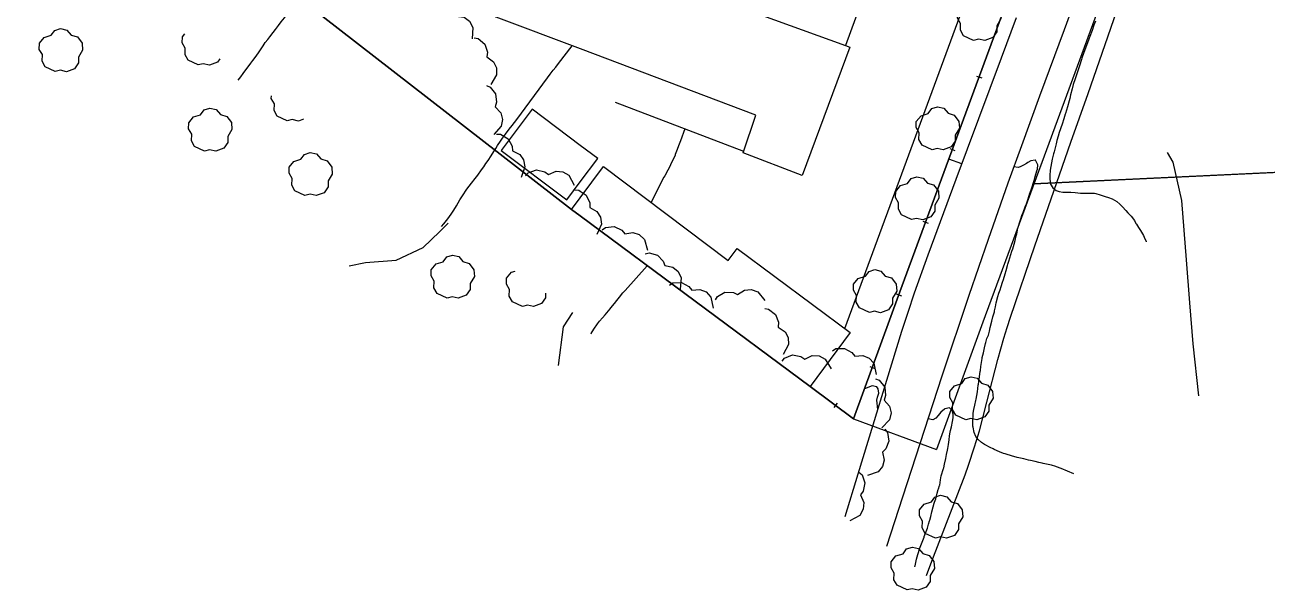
# Model space of a CAD drawing. Extents: x 483350 to 484165, y 4631134 to 4631561.
# Drawn here: x 483792.3 to 483904.7, y 4631233.7 to 4631284.9 of the extents above; entities that cross this region are included whole.
import ezdxf

# ---------------------------------------------------------------- set-up
doc = ezdxf.new("R2010")
doc.units = 0
doc.header["$MEASUREMENT"] = 0
for name, color, linetype, plot in [('1000_corbes', 35, 'Continuous', False), ('1000_corbes mestres', 37, 'Continuous', False), ('_arees', 31, 'Continuous', False)]:
    doc.layers.add(name, color=color, linetype=linetype, plot=plot)
doc.layers.add('_POUM POLIGON', color=5, linetype='Continuous', lineweight=30)
for name, color, linetype in [('camins', 252, 'Continuous'), ('edificació', 252, 'Continuous'), ('illes', 252, 'Continuous'), ('parcel.les', 252, 'Continuous'), ('voreres', 252, 'Continuous')]:
    doc.layers.add(name, color=color, linetype=linetype)
doc.layers.add('vegetació_ boscos', color=7, linetype='Continuous', true_color=0x8bb078)
doc.layers.add('vegetació_arbres', color=7, linetype='Continuous', true_color=0x8bb078)

msp = doc.modelspace()

# ---------------------------------------------------------------- linework, layer by layer
at = {"layer": '1000_corbes', "flags": 128}
for points in [[(483811.618, 4631279.857), (483811.86, 4631280.162), (483812.071, 4631280.456), (483812.306, 4631280.785), (483812.513, 4631281.067), (483812.756, 4631281.387), (483812.945, 4631281.636), (483813.253, 4631282.047), (483813.523, 4631282.424), (483813.707, 4631282.691), (483813.879, 4631282.969), (483814.052, 4631283.26), (483814.287, 4631283.539), (483814.475, 4631283.778), (483814.773, 4631284.175), (483814.987, 4631284.454), (483815.261, 4631284.815), (483815.496, 4631285.13), (483815.797, 4631285.5), (483815.99, 4631285.735), (483816.202, 4631285.986), (483816.439, 4631286.249), (483816.636, 4631286.489), (483819.235, 4631289.906)], [(483811.618, 4631279.857), (483811.86, 4631280.162), (483812.071, 4631280.456), (483812.306, 4631280.785), (483812.513, 4631281.067), (483812.756, 4631281.387), (483812.945, 4631281.636), (483813.253, 4631282.047), (483813.523, 4631282.424), (483813.707, 4631282.691), (483813.879, 4631282.969), (483814.052, 4631283.26), (483814.287, 4631283.539), (483814.475, 4631283.778), (483814.773, 4631284.175), (483814.987, 4631284.454), (483815.261, 4631284.815), (483815.496, 4631285.13), (483815.797, 4631285.5), (483815.99, 4631285.735), (483816.202, 4631285.986), (483816.439, 4631286.249), (483816.636, 4631286.489), (483819.235, 4631289.906)], [(483830.9, 4631267.742), (483831.127, 4631268.111), (483831.374, 4631268.502), (483831.533, 4631268.763), (483831.691, 4631269.024), (483831.92, 4631269.413), (483832.314, 4631270.013), (483832.741, 4631270.549), (483833.076, 4631270.961), (483833.309, 4631271.267), (483833.652, 4631271.758), (483833.841, 4631272.019), (483834.046, 4631272.31), (483834.234, 4631272.588), (483834.504, 4631273.007), (483834.761, 4631273.424), (483834.928, 4631273.696), (483835.101, 4631273.963), (483835.36, 4631274.354), (483835.533, 4631274.604), (483835.797, 4631274.972), (483836.148, 4631275.434), (483836.412, 4631275.765), (483836.845, 4631276.297), (483839.617, 4631280.084), (483839.852, 4631280.393), (483840.139, 4631280.757), (483840.357, 4631281.037), (483840.617, 4631281.377), (483841.851, 4631282.967)], [(483830.9, 4631267.742), (483831.127, 4631268.111), (483831.374, 4631268.502), (483831.533, 4631268.763), (483831.691, 4631269.024), (483831.92, 4631269.413), (483832.314, 4631270.013), (483832.741, 4631270.549), (483833.076, 4631270.961), (483833.309, 4631271.267), (483833.652, 4631271.758), (483833.841, 4631272.019), (483834.046, 4631272.31), (483834.234, 4631272.588), (483834.504, 4631273.007), (483834.761, 4631273.424), (483834.928, 4631273.696), (483835.101, 4631273.963), (483835.36, 4631274.354), (483835.533, 4631274.604), (483835.797, 4631274.972), (483836.148, 4631275.434), (483836.412, 4631275.765), (483836.845, 4631276.297), (483839.617, 4631280.084), (483839.852, 4631280.393), (483840.139, 4631280.757), (483840.357, 4631281.037), (483840.617, 4631281.377), (483841.851, 4631282.967)], [(483852.052, 4631275.456), (483851.645, 4631274.362), (483851.54, 4631274.077), (483851.483, 4631273.918), (483851.359, 4631273.592), (483851.179, 4631273.145), (483851.158, 4631273.089), (483850.992, 4631272.7), (483850.818, 4631272.343), (483850.68, 4631272.064), (483850.494, 4631271.706), (483850.224, 4631271.214), (483850.152, 4631271.077), (483848.983, 4631268.814)], [(483852.052, 4631275.456), (483851.645, 4631274.362), (483851.54, 4631274.077), (483851.483, 4631273.918), (483851.359, 4631273.592), (483851.179, 4631273.145), (483851.158, 4631273.089), (483850.992, 4631272.7), (483850.818, 4631272.343), (483850.68, 4631272.064), (483850.494, 4631271.706), (483850.224, 4631271.214), (483850.152, 4631271.077), (483848.983, 4631268.814)], [(483877.104, 4631272.286), (483875.938, 4631272.723)], [(483877.104, 4631272.286), (483875.938, 4631272.723)], [(483887.261, 4631244.251), (483886.112, 4631244.714), (483885.686, 4631244.875), (483885.625, 4631244.897), (483885.234, 4631245.018), (483884.926, 4631245.088), (483884.46, 4631245.193), (483884.381, 4631245.21), (483884.069, 4631245.284), (483883.744, 4631245.353), (483883.312, 4631245.457), (483883.141, 4631245.497), (483882.725, 4631245.597), (483882.124, 4631245.727), (483882.038, 4631245.748), (483881.689, 4631245.833), (483881.038, 4631246.046), (483880.891, 4631246.095), (483880.524, 4631246.231), (483880.033, 4631246.463), (483879.961, 4631246.496), (483879.677, 4631246.636), (483879.215, 4631246.869), (483879.152, 4631246.907), (483878.896, 4631247.081), (483878.593, 4631247.348), (483878.367, 4631247.614), (483878.219, 4631247.976), (483878.126, 4631248.461), (483878.116, 4631248.545), (483878.094, 4631248.993), (483878.136, 4631249.635), (483878.145, 4631249.722), (483878.195, 4631250.077), (483878.281, 4631250.46), (483878.388, 4631250.88), (483878.414, 4631250.992), (483878.479, 4631251.337), (483878.519, 4631251.665), (483878.596, 4631252.259), (483878.609, 4631252.353), (483878.666, 4631252.821), (483878.779, 4631253.502), (483878.791, 4631253.596), (483878.83, 4631253.971), (483878.943, 4631254.679), (483878.966, 4631254.782), (483879.06, 4631255.19), (483879.169, 4631255.657), (483879.267, 4631256.053), (483879.288, 4631256.136), (483879.386, 4631256.487), (483879.517, 4631256.778), (483879.616, 4631257.143), (483879.688, 4631257.485), (483879.818, 4631258.055), (483879.927, 4631258.438), (483880.059, 4631258.908), (483880.079, 4631258.999), (483880.154, 4631259.364), (483880.234, 4631259.73), (483880.381, 4631260.288), (483880.471, 4631260.591), (483880.567, 4631260.895), (483880.667, 4631261.198), (483880.802, 4631261.601), (483880.87, 4631261.82), (483881.04, 4631262.356), (483881.127, 4631262.646), (483881.255, 4631263.109), (483881.284, 4631263.204), (483881.371, 4631263.495), (483881.46, 4631263.791), (483881.647, 4631264.384), (483881.714, 4631264.593), (483881.843, 4631265.023), (483881.935, 4631265.344), (483882.036, 4631265.767), (483882.076, 4631265.966), (483882.186, 4631266.462), (483882.379, 4631267.125), (483882.448, 4631267.321), (483882.556, 4631267.611), (483882.667, 4631267.899), (483882.878, 4631268.483), (483882.95, 4631268.68), (483883.085, 4631269.048), (483883.271, 4631269.631), (483883.297, 4631269.713), (483883.402, 4631270.028), (483883.622, 4631270.691), (483883.646, 4631270.771), (483883.758, 4631271.158), (483883.909, 4631271.66), (483883.945, 4631271.799), (483884.001, 4631272.217), (483883.789, 4631272.621), (483883.74, 4631272.638), (483883.364, 4631272.573), (483883.083, 4631272.408)], [(483887.261, 4631244.251), (483886.112, 4631244.714), (483885.686, 4631244.875), (483885.625, 4631244.897), (483885.234, 4631245.018), (483884.926, 4631245.088), (483884.46, 4631245.193), (483884.381, 4631245.21), (483884.069, 4631245.284), (483883.744, 4631245.353), (483883.312, 4631245.457), (483883.141, 4631245.497), (483882.725, 4631245.597), (483882.124, 4631245.727), (483882.038, 4631245.748), (483881.689, 4631245.833), (483881.038, 4631246.046), (483880.891, 4631246.095), (483880.524, 4631246.231), (483880.033, 4631246.463), (483879.961, 4631246.496), (483879.677, 4631246.636), (483879.215, 4631246.869), (483879.152, 4631246.907), (483878.896, 4631247.081), (483878.593, 4631247.348), (483878.367, 4631247.614), (483878.219, 4631247.976), (483878.126, 4631248.461), (483878.116, 4631248.545), (483878.094, 4631248.993), (483878.136, 4631249.635), (483878.145, 4631249.722), (483878.195, 4631250.077), (483878.281, 4631250.46), (483878.388, 4631250.88), (483878.414, 4631250.992), (483878.479, 4631251.337), (483878.519, 4631251.665), (483878.596, 4631252.259), (483878.609, 4631252.353), (483878.666, 4631252.821), (483878.779, 4631253.502), (483878.791, 4631253.596), (483878.83, 4631253.971), (483878.943, 4631254.679), (483878.966, 4631254.782), (483879.06, 4631255.19), (483879.169, 4631255.657), (483879.267, 4631256.053), (483879.288, 4631256.136), (483879.386, 4631256.487), (483879.517, 4631256.778), (483879.616, 4631257.143), (483879.688, 4631257.485), (483879.818, 4631258.055), (483879.927, 4631258.438), (483880.059, 4631258.908), (483880.079, 4631258.999), (483880.154, 4631259.364), (483880.234, 4631259.73), (483880.381, 4631260.288), (483880.471, 4631260.591), (483880.567, 4631260.895), (483880.667, 4631261.198), (483880.802, 4631261.601), (483880.87, 4631261.82), (483881.04, 4631262.356), (483881.127, 4631262.646), (483881.255, 4631263.109), (483881.284, 4631263.204), (483881.371, 4631263.495), (483881.46, 4631263.791), (483881.647, 4631264.384), (483881.714, 4631264.593), (483881.843, 4631265.023), (483881.935, 4631265.344), (483882.036, 4631265.767), (483882.076, 4631265.966), (483882.186, 4631266.462), (483882.379, 4631267.125), (483882.448, 4631267.321), (483882.556, 4631267.611), (483882.667, 4631267.899), (483882.878, 4631268.483), (483882.95, 4631268.68), (483883.085, 4631269.048), (483883.271, 4631269.631), (483883.297, 4631269.713), (483883.402, 4631270.028), (483883.622, 4631270.691), (483883.646, 4631270.771), (483883.758, 4631271.158), (483883.909, 4631271.66), (483883.945, 4631271.799), (483884.001, 4631272.217), (483883.789, 4631272.621), (483883.74, 4631272.638), (483883.364, 4631272.573), (483883.083, 4631272.408)], [(483883.083, 4631272.408), (483882.974, 4631272.332), (483882.704, 4631272.169), (483882.384, 4631272.018), (483882.211, 4631271.972), (483881.819, 4631272.011)], [(483883.083, 4631272.408), (483882.974, 4631272.332), (483882.704, 4631272.169), (483882.384, 4631272.018), (483882.211, 4631271.972), (483881.819, 4631272.011)], [(483830.026, 4631266.62), (483830.216, 4631266.864), (483830.587, 4631267.327), (483830.9, 4631267.742)], [(483830.026, 4631266.62), (483830.216, 4631266.864), (483830.587, 4631267.327), (483830.9, 4631267.742)], [(483843.528, 4631256.911), (483843.55, 4631256.944), (483843.81, 4631257.345), (483844.142, 4631257.827), (483844.319, 4631258.047), (483844.595, 4631258.369), (483844.82, 4631258.618), (483845.28, 4631259.168), (483845.359, 4631259.268), (483845.672, 4631259.657), (483845.876, 4631259.92), (483846.116, 4631260.228), (483846.436, 4631260.611), (483846.65, 4631260.848), (483848.636, 4631263.078)], [(483843.528, 4631256.911), (483843.55, 4631256.944), (483843.81, 4631257.345), (483844.142, 4631257.827), (483844.319, 4631258.047), (483844.595, 4631258.369), (483844.82, 4631258.618), (483845.28, 4631259.168), (483845.359, 4631259.268), (483845.672, 4631259.657), (483845.876, 4631259.92), (483846.116, 4631260.228), (483846.436, 4631260.611), (483846.65, 4631260.848), (483848.636, 4631263.078)], [(483869.507, 4631250.073), (483869.427, 4631250.92), (483869.494, 4631251.186), (483869.59, 4631251.54), (483869.537, 4631251.941), (483869.409, 4631252.11), (483869.002, 4631252.218), (483868.303, 4631251.933)], [(483869.507, 4631250.073), (483869.427, 4631250.92), (483869.494, 4631251.186), (483869.59, 4631251.54), (483869.537, 4631251.941), (483869.409, 4631252.11), (483869.002, 4631252.218), (483868.303, 4631251.933)], [(483872.85, 4631235.828), (483872.863, 4631235.875), (483872.878, 4631235.934), (483873.021, 4631236.524), (483873.129, 4631236.943), (483873.185, 4631237.133), (483873.29, 4631237.465), (483873.406, 4631237.752), (483873.586, 4631238.206), (483873.692, 4631238.506), (483873.716, 4631238.578), (483873.824, 4631238.868), (483873.996, 4631239.343), (483874.095, 4631239.68), (483874.178, 4631239.979), (483874.201, 4631240.061), (483874.291, 4631240.394), (483874.388, 4631240.812), (483874.506, 4631241.258), (483874.615, 4631241.59), (483874.642, 4631241.668), (483874.749, 4631241.973), (483874.893, 4631242.497), (483874.967, 4631242.818), (483874.992, 4631242.89), (483875.095, 4631243.185), (483875.106, 4631243.229), (483875.178, 4631243.702), (483875.242, 4631244.053), (483875.457, 4631244.719), (483875.476, 4631244.798), (483875.549, 4631245.109), (483875.655, 4631245.641), (483875.722, 4631245.998), (483875.801, 4631246.378), (483875.833, 4631246.53), (483875.908, 4631246.915), (483875.967, 4631247.309), (483876.003, 4631247.675), (483876.065, 4631248.028), (483876.094, 4631248.168), (483876.164, 4631248.506), (483876.258, 4631248.981), (483876.318, 4631249.313), (483876.321, 4631249.657), (483876.223, 4631249.982), (483875.999, 4631250.211), (483875.585, 4631250.131), (483875.534, 4631250.102), (483875.215, 4631249.821), (483874.975, 4631249.531), (483874.756, 4631249.279), (483874.475, 4631249.126), (483874.052, 4631249.214)], [(483872.85, 4631235.828), (483872.863, 4631235.875), (483872.878, 4631235.934), (483873.021, 4631236.524), (483873.129, 4631236.943), (483873.185, 4631237.133), (483873.29, 4631237.465), (483873.406, 4631237.752), (483873.586, 4631238.206), (483873.692, 4631238.506), (483873.716, 4631238.578), (483873.824, 4631238.868), (483873.996, 4631239.343), (483874.095, 4631239.68), (483874.178, 4631239.979), (483874.201, 4631240.061), (483874.291, 4631240.394), (483874.388, 4631240.812), (483874.506, 4631241.258), (483874.615, 4631241.59), (483874.642, 4631241.668), (483874.749, 4631241.973), (483874.893, 4631242.497), (483874.967, 4631242.818), (483874.992, 4631242.89), (483875.095, 4631243.185), (483875.106, 4631243.229), (483875.178, 4631243.702), (483875.242, 4631244.053), (483875.457, 4631244.719), (483875.476, 4631244.798), (483875.549, 4631245.109), (483875.655, 4631245.641), (483875.722, 4631245.998), (483875.801, 4631246.378), (483875.833, 4631246.53), (483875.908, 4631246.915), (483875.967, 4631247.309), (483876.003, 4631247.675), (483876.065, 4631248.028), (483876.094, 4631248.168), (483876.164, 4631248.506), (483876.258, 4631248.981), (483876.318, 4631249.313), (483876.321, 4631249.657), (483876.223, 4631249.982), (483875.999, 4631250.211), (483875.585, 4631250.131), (483875.534, 4631250.102), (483875.215, 4631249.821), (483874.975, 4631249.531), (483874.756, 4631249.279), (483874.475, 4631249.126), (483874.052, 4631249.214)]]:
    msp.add_lwpolyline(points, dxfattribs=at)
at = {"layer": '1000_corbes'}
for points in [[(483821.647, 4631263.073), (483823.137, 4631263.377), (483825.908, 4631263.571), (483828.357, 4631264.731), (483829.847, 4631266.128), (483830.566, 4631266.867), (483830.628, 4631266.926)], [(483841.884, 4631258.833), (483841.018, 4631257.543), (483840.576, 4631254.051)]]:
    msp.add_lwpolyline(points, dxfattribs=at)
at = {"layer": '1000_corbes mestres', "flags": 128}
for points in [[(483889.214, 4631285.201), (483889.069, 4631284.833), (483888.893, 4631284.357), (483888.689, 4631283.805), (483888.6, 4631283.577), (483888.383, 4631282.999), (483888.158, 4631282.378), (483887.98, 4631281.863), (483887.938, 4631281.739), (483887.754, 4631281.149), (483887.486, 4631280.346), (483887.357, 4631279.975), (483887.202, 4631279.466), (483887.091, 4631279.071), (483886.955, 4631278.55)], [(483889.214, 4631285.201), (483889.069, 4631284.833), (483888.893, 4631284.357), (483888.689, 4631283.805), (483888.6, 4631283.577), (483888.383, 4631282.999), (483888.158, 4631282.378), (483887.98, 4631281.863), (483887.938, 4631281.739), (483887.754, 4631281.149), (483887.486, 4631280.346), (483887.357, 4631279.975), (483887.202, 4631279.466), (483887.091, 4631279.071), (483886.955, 4631278.55)], [(483886.955, 4631278.55), (483886.882, 4631278.212), (483886.825, 4631277.989), (483886.671, 4631277.457), (483886.49, 4631276.861), (483886.466, 4631276.789), (483886.342, 4631276.359), (483886.192, 4631275.876), (483885.925, 4631275.115), (483885.823, 4631274.805), (483885.714, 4631274.409), (483885.642, 4631274.108), (483885.457, 4631273.391), (483885.412, 4631273.198), (483885.301, 4631272.727), (483885.157, 4631272.039), (483885.112, 4631271.726), (483885.102, 4631271.649), (483885.078, 4631271.291), (483885.073, 4631270.884), (483885.13, 4631270.532), (483885.147, 4631270.465), (483885.343, 4631270.111), (483885.642, 4631269.885), (483885.932, 4631269.78), (483886.254, 4631269.724), (483886.795, 4631269.719), (483886.98, 4631269.724), (483887.373, 4631269.694), (483887.865, 4631269.646), (483888.148, 4631269.646), (483889.111, 4631269.636), (483889.251, 4631269.598), (483889.634, 4631269.476), (483890.07, 4631269.345), (483890.397, 4631269.247), (483890.716, 4631269.135), (483891.151, 4631268.88), (483891.417, 4631268.638), (483891.662, 4631268.399), (483891.965, 4631268.072), (483892.143, 4631267.866), (483892.424, 4631267.571), (483892.724, 4631267.166), (483892.871, 4631266.896), (483892.913, 4631266.826), (483893.094, 4631266.539), (483893.295, 4631266.255), (483893.551, 4631265.818), (483893.627, 4631265.664), (483893.794, 4631265.258), (483893.805, 4631265.233)], [(483886.955, 4631278.55), (483886.882, 4631278.212), (483886.825, 4631277.989), (483886.671, 4631277.457), (483886.49, 4631276.861), (483886.466, 4631276.789), (483886.342, 4631276.359), (483886.192, 4631275.876), (483885.925, 4631275.115), (483885.823, 4631274.805), (483885.714, 4631274.409), (483885.642, 4631274.108), (483885.457, 4631273.391), (483885.412, 4631273.198), (483885.301, 4631272.727), (483885.157, 4631272.039), (483885.112, 4631271.726), (483885.102, 4631271.649), (483885.078, 4631271.291), (483885.073, 4631270.884), (483885.13, 4631270.532), (483885.147, 4631270.465), (483885.343, 4631270.111), (483885.642, 4631269.885), (483885.932, 4631269.78), (483886.254, 4631269.724), (483886.795, 4631269.719), (483886.98, 4631269.724), (483887.373, 4631269.694), (483887.865, 4631269.646), (483888.148, 4631269.646), (483889.111, 4631269.636), (483889.251, 4631269.598), (483889.634, 4631269.476), (483890.07, 4631269.345), (483890.397, 4631269.247), (483890.716, 4631269.135), (483891.151, 4631268.88), (483891.417, 4631268.638), (483891.662, 4631268.399), (483891.965, 4631268.072), (483892.143, 4631267.866), (483892.424, 4631267.571), (483892.724, 4631267.166), (483892.871, 4631266.896), (483892.913, 4631266.826), (483893.094, 4631266.539), (483893.295, 4631266.255), (483893.551, 4631265.818), (483893.627, 4631265.664), (483893.794, 4631265.258), (483893.805, 4631265.233)]]:
    msp.add_lwpolyline(points, dxfattribs=at)
at = {"layer": '1000_corbes mestres', "extrusion": (0, 0, -1)}
msp.add_lwpolyline([(-483895.701, 4631273.326), (-483896.222, 4631272.451), (-483896.99, 4631268.962), (-483897.424, 4631263.603), (-483897.726, 4631259.711), (-483898.033, 4631256.003), (-483898.527, 4631251.312)], dxfattribs=at)
at = {"layer": '_arees'}
msp.add_lwpolyline([(483915.658, 4631349.384, 0.69425), (483910.072, 4631348.755), (483907.632, 4631338.992), (483904.401, 4631328.001), (483900.746, 4631317.33), (483895.601, 4631302.873), (483889.156, 4631285.455), (483884.569, 4631273.002), (483883.637, 4631270.478), (483905.909, 4631271.528), (483932.439, 4631272.779), (483953.983, 4631273.794)], format="xyb", close=True, dxfattribs=at)
at = {"layer": '_POUM POLIGON', "linetype": 'Continuous'}
msp.add_line((483867.313, 4631249.22), (483874.82, 4631246.455), dxfattribs=at)
for points in [[(483884.973, 4631408.967), (483901.241, 4631373.773), (483901.872, 4631372.409), (483904.345, 4631358.834), (483899.91, 4631341.091), (483896.775, 4631330.426), (483893.193, 4631319.967), (483888.081, 4631305.602), (483881.651, 4631288.226), (483877.062, 4631275.767), (483871.51, 4631260.727), (483867.313, 4631249.22)], [(483867.313, 4631249.22), (483863.379, 4631252.139), (483841.784, 4631268.162), (483809.516, 4631293.209), (483792.309, 4631305.589), (483794.189, 4631307.999), (483799.734, 4631315.434), (483811.517, 4631328.981), (483811.597, 4631328.913), (483818.452, 4631336.632), (483835.195, 4631355.523), (483840.731, 4631361.782), (483842.787, 4631364.125), (483853.824, 4631376.704), (483864.861, 4631389.282)], [(483910.072, 4631348.755), (483907.632, 4631338.992), (483904.401, 4631328.001), (483900.746, 4631317.33), (483895.601, 4631302.873), (483889.156, 4631285.455), (483884.569, 4631273.002), (483879.02, 4631257.971), (483874.82, 4631246.455)], [(483953.983, 4631273.794), (483883.637, 4631270.478)]]:
    msp.add_lwpolyline(points, dxfattribs=at)
at = {"layer": 'camins', "flags": 128}
msp.add_lwpolyline([(483873.917, 4631235.06), (483874.41, 4631236.346), (483877.402, 4631244.153), (483877.723, 4631245.024), (483878.268, 4631246.676), (483878.698, 4631248.137), (483879.381, 4631250.717), (483880.37, 4631254.6), (483880.908, 4631256.528), (483881.2, 4631257.484), (483881.512, 4631258.434), (483883.721, 4631264.874), (483885.957, 4631271.309), (483886.991, 4631274.253), (483888.546, 4631278.667), (483890.095, 4631283.083), (483892.445, 4631289.91)], dxfattribs=at)
msp.add_lwpolyline([(483873.917, 4631235.06), (483874.41, 4631236.346), (483877.402, 4631244.153), (483877.723, 4631245.024), (483878.268, 4631246.676), (483878.698, 4631248.137), (483879.381, 4631250.717), (483880.37, 4631254.6), (483880.908, 4631256.528), (483881.2, 4631257.484), (483881.512, 4631258.434), (483883.721, 4631264.874), (483885.957, 4631271.309), (483886.991, 4631274.253), (483888.546, 4631278.667), (483890.095, 4631283.083), (483892.445, 4631289.91)], dxfattribs=at)
at = {"layer": 'edificació', "flags": 128}
for points in [[(483842.602, 4631282.684), (483834.977, 4631285.562), (483828.426, 4631296.744), (483825.193, 4631302.264), (483824.194, 4631302.666), (483837.399, 4631338.504), (483842.724, 4631336.463)], [(483842.602, 4631282.684), (483834.977, 4631285.562), (483828.426, 4631296.744), (483825.193, 4631302.264), (483824.194, 4631302.666), (483837.399, 4631338.504), (483842.724, 4631336.463)], [(483884.566, 4631332.149), (483866.573, 4631282.989), (483866.975, 4631282.843), (483862.661, 4631271.239), (483857.311, 4631273.274), (483858.481, 4631276.691), (483842.602, 4631282.684)], [(483884.566, 4631332.149), (483866.573, 4631282.989), (483866.975, 4631282.843), (483862.661, 4631271.239), (483857.311, 4631273.274), (483858.481, 4631276.691), (483842.602, 4631282.684)], [(483842.623, 4631291.695), (483866.573, 4631282.989)], [(483842.623, 4631291.695), (483866.573, 4631282.989)]]:
    msp.add_lwpolyline(points, dxfattribs=at)
at = {"layer": 'illes', "flags": 128}
for points in [[(483842.568, 4631267.58), (483863.379, 4631252.139), (483867.313, 4631249.22), (483871.51, 4631260.727), (483877.062, 4631275.767), (483881.651, 4631288.226), (483888.081, 4631305.602), (483893.193, 4631319.967), (483896.775, 4631330.426), (483899.91, 4631341.091), (483903.777, 4631356.563), (483904.354, 4631358.782), (483901.872, 4631372.409), (483884.973, 4631408.967), (483881.889, 4631409.406), (483866.665, 4631391.414), (483864.861, 4631389.282), (483842.787, 4631364.125)], [(483842.568, 4631267.58), (483863.379, 4631252.139), (483867.313, 4631249.22), (483871.51, 4631260.727), (483877.062, 4631275.767), (483881.651, 4631288.226), (483888.081, 4631305.602), (483893.193, 4631319.967), (483896.775, 4631330.426), (483899.91, 4631341.091), (483903.777, 4631356.563), (483904.354, 4631358.782), (483901.872, 4631372.409), (483884.973, 4631408.967), (483881.889, 4631409.406), (483866.665, 4631391.414), (483864.861, 4631389.282), (483842.787, 4631364.125)], [(483842.787, 4631364.125), (483840.731, 4631361.782), (483827.299, 4631346.594), (483811.597, 4631328.913), (483811.517, 4631328.981), (483799.734, 4631315.434), (483794.189, 4631307.999), (483792.309, 4631305.589), (483809.516, 4631293.209), (483841.784, 4631268.162), (483842.568, 4631267.58)], [(483842.787, 4631364.125), (483840.731, 4631361.782), (483827.299, 4631346.594), (483811.597, 4631328.913), (483811.517, 4631328.981), (483799.734, 4631315.434), (483794.189, 4631307.999), (483792.309, 4631305.589), (483809.516, 4631293.209), (483841.784, 4631268.162), (483842.568, 4631267.58)]]:
    msp.add_lwpolyline(points, dxfattribs=at)
at = {"layer": 'parcel.les', "flags": 128}
for points in [[(483903.777, 4631356.563), (483899.91, 4631341.091), (483896.775, 4631330.426), (483893.193, 4631319.967), (483888.081, 4631305.602), (483881.651, 4631288.226), (483877.062, 4631275.767), (483871.51, 4631260.727), (483867.313, 4631249.22), (483863.379, 4631252.139)], [(483903.777, 4631356.563), (483899.91, 4631341.091), (483896.775, 4631330.426), (483893.193, 4631319.967), (483888.081, 4631305.602), (483881.651, 4631288.226), (483877.062, 4631275.767), (483871.51, 4631260.727), (483867.313, 4631249.22), (483863.379, 4631252.139)], [(483866.512, 4631257.407), (483874.013, 4631277.703), (483883.726, 4631304.08), (483893.611, 4631330.846), (483902.028, 4631354.486)], [(483866.512, 4631257.407), (483874.013, 4631277.703), (483883.726, 4631304.08), (483893.611, 4631330.846), (483902.028, 4631354.486)], [(483878.442, 4631280.237), (483878.911, 4631280.065)], [(483878.442, 4631280.237), (483878.911, 4631280.065)], [(483842.582, 4631273.962), (483838.221, 4631277.233), (483835.416, 4631273.493), (483841.353, 4631269.04), (483842.575, 4631270.669)], [(483842.582, 4631273.962), (483838.221, 4631277.233), (483835.416, 4631273.493), (483841.353, 4631269.04), (483842.575, 4631270.669)], [(483845.735, 4631277.871), (483857.363, 4631273.427)], [(483845.735, 4631277.871), (483857.363, 4631273.427)], [(483844.158, 4631272.78), (483842.582, 4631273.962)], [(483844.158, 4631272.78), (483842.582, 4631273.962)], [(483842.575, 4631270.669), (483844.158, 4631272.78)], [(483842.575, 4631270.669), (483844.158, 4631272.78)], [(483876.021, 4631273.669), (483876.49, 4631273.496)], [(483876.021, 4631273.669), (483876.49, 4631273.496)], [(483844.682, 4631272.054), (483855.97, 4631263.549), (483856.781, 4631264.64), (483867.002, 4631257.042), (483863.379, 4631252.139), (483842.568, 4631267.58)], [(483844.682, 4631272.054), (483855.97, 4631263.549), (483856.781, 4631264.64), (483867.002, 4631257.042), (483863.379, 4631252.139), (483842.568, 4631267.58)], [(483842.572, 4631269.22), (483844.682, 4631272.054)], [(483842.572, 4631269.22), (483844.682, 4631272.054)], [(483842.568, 4631267.58), (483841.784, 4631268.162), (483842.572, 4631269.22)], [(483842.568, 4631267.58), (483841.784, 4631268.162), (483842.572, 4631269.22)], [(483873.597, 4631267.103), (483874.066, 4631266.929)], [(483873.597, 4631267.103), (483874.066, 4631266.929)], [(483871.174, 4631260.534), (483871.643, 4631260.363)], [(483871.174, 4631260.534), (483871.643, 4631260.363)], [(483868.775, 4631253.958), (483869.245, 4631253.787)], [(483868.775, 4631253.958), (483869.245, 4631253.787)], [(483865.818, 4631250.641), (483865.52, 4631250.239)], [(483865.818, 4631250.641), (483865.52, 4631250.239)]]:
    msp.add_lwpolyline(points, dxfattribs=at)
at = {"layer": 'vegetació_ boscos', "flags": 128}
for points in [[(483829.502, 4631286.643), (483829.843, 4631286.755), (483830.617, 4631286.588), (483831.165, 4631286.06), (483831.326, 4631285.668), (483832.062, 4631285.553), (483832.553, 4631285.19), (483832.857, 4631284.639), (483832.808, 4631283.617)], [(483829.502, 4631286.643), (483829.843, 4631286.755), (483830.617, 4631286.588), (483831.165, 4631286.06), (483831.326, 4631285.668), (483832.062, 4631285.553), (483832.553, 4631285.19), (483832.857, 4631284.639), (483832.808, 4631283.617)], [(483832.98, 4631283.685), (483833.333, 4631283.623), (483833.938, 4631283.111), (483834.172, 4631282.388), (483834.13, 4631281.966), (483834.725, 4631281.518), (483834.988, 4631280.966), (483834.996, 4631280.337), (483834.473, 4631279.459)], [(483832.98, 4631283.685), (483833.333, 4631283.623), (483833.938, 4631283.111), (483834.172, 4631282.388), (483834.13, 4631281.966), (483834.725, 4631281.518), (483834.988, 4631280.966), (483834.996, 4631280.337), (483834.473, 4631279.459)], [(483834.084, 4631279.369), (483834.419, 4631279.241), (483834.915, 4631278.624), (483835.008, 4631277.869), (483834.886, 4631277.463), (483835.385, 4631276.91), (483835.538, 4631276.318), (483835.426, 4631275.699), (483834.745, 4631274.936)], [(483834.084, 4631279.369), (483834.419, 4631279.241), (483834.915, 4631278.624), (483835.008, 4631277.869), (483834.886, 4631277.463), (483835.385, 4631276.91), (483835.538, 4631276.318), (483835.426, 4631275.699), (483834.745, 4631274.936)], [(483834.997, 4631274.965), (483835.355, 4631274.966), (483836.041, 4631274.569), (483836.4, 4631273.899), (483836.433, 4631273.476), (483837.098, 4631273.141), (483837.454, 4631272.644), (483837.573, 4631272.026), (483837.214, 4631271.069)], [(483834.997, 4631274.965), (483835.355, 4631274.966), (483836.041, 4631274.569), (483836.4, 4631273.899), (483836.433, 4631273.476), (483837.098, 4631273.141), (483837.454, 4631272.644), (483837.573, 4631272.026), (483837.214, 4631271.069)], [(483837.636, 4631271.206), (483837.868, 4631271.48), (483838.615, 4631271.744), (483839.357, 4631271.582), (483839.701, 4631271.334), (483840.387, 4631271.622), (483840.996, 4631271.571), (483841.544, 4631271.261), (483842.039, 4631270.366)], [(483837.636, 4631271.206), (483837.868, 4631271.48), (483838.615, 4631271.744), (483839.357, 4631271.582), (483839.701, 4631271.334), (483840.387, 4631271.622), (483840.996, 4631271.571), (483841.544, 4631271.261), (483842.039, 4631270.366)], [(483842.1, 4631269.933), (483842.458, 4631269.912), (483842.573, 4631269.835)], [(483842.1, 4631269.933), (483842.458, 4631269.912), (483842.573, 4631269.835)], [(483842.573, 4631269.835), (483843.117, 4631269.472), (483843.432, 4631268.78), (483843.439, 4631268.356), (483844.081, 4631267.98), (483844.405, 4631267.461), (483844.485, 4631266.837), (483844.065, 4631265.905)], [(483842.573, 4631269.835), (483843.117, 4631269.472), (483843.432, 4631268.78), (483843.439, 4631268.356), (483844.081, 4631267.98), (483844.405, 4631267.461), (483844.485, 4631266.837), (483844.065, 4631265.905)], [(483844.566, 4631266.32), (483844.855, 4631266.531), (483845.643, 4631266.613), (483846.327, 4631266.282), (483846.602, 4631265.959), (483847.337, 4631266.079), (483847.917, 4631265.886), (483848.377, 4631265.456), (483848.648, 4631264.47)], [(483844.566, 4631266.32), (483844.855, 4631266.531), (483845.643, 4631266.613), (483846.327, 4631266.282), (483846.602, 4631265.959), (483847.337, 4631266.079), (483847.917, 4631265.886), (483848.377, 4631265.456), (483848.648, 4631264.47)], [(483848.461, 4631264.159), (483848.806, 4631264.252), (483849.571, 4631264.045), (483850.09, 4631263.49), (483850.231, 4631263.09), (483850.96, 4631262.937), (483851.432, 4631262.549), (483851.706, 4631261.982), (483851.605, 4631260.965)], [(483848.461, 4631264.159), (483848.806, 4631264.252), (483849.571, 4631264.045), (483850.09, 4631263.49), (483850.231, 4631263.09), (483850.96, 4631262.937), (483851.432, 4631262.549), (483851.706, 4631261.982), (483851.605, 4631260.965)], [(483850.654, 4631261.331), (483850.955, 4631261.526), (483851.747, 4631261.561), (483852.41, 4631261.189), (483852.666, 4631260.851), (483853.406, 4631260.927), (483853.974, 4631260.701), (483854.407, 4631260.244), (483854.62, 4631259.244)], [(483850.654, 4631261.331), (483850.955, 4631261.526), (483851.747, 4631261.561), (483852.41, 4631261.189), (483852.666, 4631260.851), (483853.406, 4631260.927), (483853.974, 4631260.701), (483854.407, 4631260.244), (483854.62, 4631259.244)], [(483854.805, 4631259.977), (483854.984, 4631260.287), (483855.673, 4631260.68), (483856.433, 4631260.651), (483856.815, 4631260.467), (483857.439, 4631260.872), (483858.048, 4631260.929), (483858.642, 4631260.72), (483859.287, 4631259.927)], [(483854.805, 4631259.977), (483854.984, 4631260.287), (483855.673, 4631260.68), (483856.433, 4631260.651), (483856.815, 4631260.467), (483857.439, 4631260.872), (483858.048, 4631260.929), (483858.642, 4631260.72), (483859.287, 4631259.927)], [(483859.271, 4631259.197), (483859.627, 4631259.15), (483860.253, 4631258.666), (483860.519, 4631257.954), (483860.496, 4631257.53), (483861.11, 4631257.109), (483861.397, 4631256.57), (483861.433, 4631255.941), (483860.949, 4631255.041)], [(483859.271, 4631259.197), (483859.627, 4631259.15), (483860.253, 4631258.666), (483860.519, 4631257.954), (483860.496, 4631257.53), (483861.11, 4631257.109), (483861.397, 4631256.57), (483861.433, 4631255.941), (483860.949, 4631255.041)], [(483860.841, 4631254.431), (483861.062, 4631254.713), (483861.799, 4631255.005), (483862.547, 4631254.87), (483862.9, 4631254.634), (483863.575, 4631254.948), (483864.185, 4631254.919), (483864.744, 4631254.629), (483865.272, 4631253.753)], [(483860.841, 4631254.431), (483861.062, 4631254.713), (483861.799, 4631255.005), (483862.547, 4631254.87), (483862.9, 4631254.634), (483863.575, 4631254.948), (483864.185, 4631254.919), (483864.744, 4631254.629), (483865.272, 4631253.753)], [(483865.409, 4631255.382), (483865.713, 4631255.573), (483866.505, 4631255.599), (483867.163, 4631255.219), (483867.415, 4631254.878), (483868.157, 4631254.945), (483868.722, 4631254.712), (483869.15, 4631254.25), (483869.35, 4631253.247)], [(483865.409, 4631255.382), (483865.713, 4631255.573), (483866.505, 4631255.599), (483867.163, 4631255.219), (483867.415, 4631254.878), (483868.157, 4631254.945), (483868.722, 4631254.712), (483869.15, 4631254.25), (483869.35, 4631253.247)], [(483869.312, 4631252.841), (483869.644, 4631252.706), (483870.128, 4631252.079), (483870.205, 4631251.322), (483870.075, 4631250.919), (483870.563, 4631250.356), (483870.704, 4631249.761), (483870.579, 4631249.144), (483869.883, 4631248.396)], [(483869.312, 4631252.841), (483869.644, 4631252.706), (483870.128, 4631252.079), (483870.205, 4631251.322), (483870.075, 4631250.919), (483870.563, 4631250.356), (483870.704, 4631249.761), (483870.579, 4631249.144), (483869.883, 4631248.396)], [(483870.154, 4631248.273), (483870.383, 4631247.998), (483870.514, 4631247.216), (483870.225, 4631246.513), (483869.921, 4631246.218), (483870.086, 4631245.492), (483869.93, 4631244.901), (483869.53, 4631244.415), (483868.563, 4631244.083)], [(483870.154, 4631248.273), (483870.383, 4631247.998), (483870.514, 4631247.216), (483870.225, 4631246.513), (483869.921, 4631246.218), (483870.086, 4631245.492), (483869.93, 4631244.901), (483869.53, 4631244.415), (483868.563, 4631244.083)], [(483867.804, 4631244.396), (483868.079, 4631244.166), (483868.346, 4631243.42), (483868.187, 4631242.677), (483867.94, 4631242.333), (483868.231, 4631241.647), (483868.182, 4631241.038), (483867.875, 4631240.489), (483866.982, 4631239.991)], [(483867.804, 4631244.396), (483868.079, 4631244.166), (483868.346, 4631243.42), (483868.187, 4631242.677), (483867.94, 4631242.333), (483868.231, 4631241.647), (483868.182, 4631241.038), (483867.875, 4631240.489), (483866.982, 4631239.991)]]:
    msp.add_lwpolyline(points, dxfattribs=at)
at = {"layer": 'vegetació_arbres', "extrusion": (0, 0, -1)}
for p, q in [((483806.565, 4631283.797), (483806.79, 4631284.067)), ((483806.558, 4631283.247), (483806.565, 4631283.797)), ((483806.832, 4631282.767), (483806.558, 4631283.247)), ((483806.811, 4631282.17), (483806.832, 4631282.767)), ((483807.093, 4631281.662), (483806.811, 4631282.17)), ((483808.001, 4631281.238), (483807.093, 4631281.662)), ((483809.949, 4631281.796), (483809.736, 4631281.491)), ((483808.459, 4631281.349), (483808.001, 4631281.238)), ((483809.012, 4631281.223), (483808.459, 4631281.349)), ((483809.736, 4631281.491), (483809.012, 4631281.223)), ((483814.617, 4631278.19), (483814.62, 4631278.437)), ((483814.891, 4631277.71), (483814.617, 4631278.19)), ((483814.87, 4631277.113), (483814.891, 4631277.71)), ((483815.152, 4631276.605), (483814.87, 4631277.113)), ((483816.06, 4631276.181), (483815.152, 4631276.605)), ((483816.518, 4631276.292), (483816.06, 4631276.181)), ((483817.071, 4631276.166), (483816.518, 4631276.292)), ((483817.538, 4631276.339), (483817.071, 4631276.166)), ((483835.907, 4631261.957), (483836.34, 4631262.478)), ((483836.34, 4631262.478), (483836.671, 4631262.581)), ((483835.9, 4631261.407), (483835.907, 4631261.957)), ((483836.174, 4631260.927), (483835.9, 4631261.407)), ((483836.153, 4631260.33), (483836.174, 4631260.927)), ((483836.435, 4631259.822), (483836.153, 4631260.33)), ((483839.442, 4631260.589), (483839.442, 4631260.172)), ((483837.343, 4631259.398), (483836.435, 4631259.822)), ((483837.801, 4631259.509), (483837.343, 4631259.398)), ((483838.354, 4631259.383), (483837.801, 4631259.509)), ((483839.078, 4631259.651), (483838.354, 4631259.383)), ((483839.442, 4631260.172), (483839.078, 4631259.651))]:
    msp.add_line(p, q, dxfattribs=at)
at = {"layer": 'vegetació_arbres', "flags": 128}
for points in [[(483878.173, 4631283.465), (483877.265, 4631283.889), (483876.983, 4631284.397), (483877.005, 4631284.995), (483876.729, 4631285.475), (483876.737, 4631286.023), (483877.169, 4631286.545), (483877.809, 4631286.743), (483878.137, 4631287.183), (483878.653, 4631287.349), (483879.221, 4631287.219), (483879.613, 4631286.765), (483880.175, 4631286.599), (483880.601, 4631286.031), (483880.649, 4631285.405), (483880.273, 4631284.775), (483880.273, 4631284.239), (483879.909, 4631283.719), (483879.185, 4631283.451), (483878.631, 4631283.575), (483878.173, 4631283.465)], [(483878.173, 4631283.465), (483877.265, 4631283.889), (483876.983, 4631284.397), (483877.005, 4631284.995), (483876.729, 4631285.475), (483876.737, 4631286.023), (483877.169, 4631286.545), (483877.809, 4631286.743), (483878.137, 4631287.183), (483878.653, 4631287.349), (483879.221, 4631287.219), (483879.613, 4631286.765), (483880.175, 4631286.599), (483880.601, 4631286.031), (483880.649, 4631285.405), (483880.273, 4631284.775), (483880.273, 4631284.239), (483879.909, 4631283.719), (483879.185, 4631283.451), (483878.631, 4631283.575), (483878.173, 4631283.465)], [(483795.063, 4631280.643), (483794.155, 4631281.067), (483793.873, 4631281.575), (483793.894, 4631282.172), (483793.62, 4631282.652), (483793.627, 4631283.202), (483794.06, 4631283.723), (483794.698, 4631283.922), (483795.027, 4631284.361), (483795.542, 4631284.527), (483796.112, 4631284.396), (483796.503, 4631283.943), (483797.065, 4631283.778), (483797.491, 4631283.209), (483797.539, 4631282.583), (483797.162, 4631281.953), (483797.162, 4631281.417), (483796.798, 4631280.896), (483796.074, 4631280.628), (483795.521, 4631280.754), (483795.063, 4631280.643)], [(483808.577, 4631273.453), (483807.669, 4631273.877), (483807.387, 4631274.385), (483807.408, 4631274.982), (483807.134, 4631275.462), (483807.141, 4631276.012), (483807.574, 4631276.533), (483808.212, 4631276.732), (483808.541, 4631277.171), (483809.056, 4631277.337), (483809.626, 4631277.206), (483810.017, 4631276.753), (483810.579, 4631276.588), (483811.005, 4631276.019), (483811.053, 4631275.393), (483810.676, 4631274.763), (483810.676, 4631274.227), (483810.312, 4631273.706), (483809.588, 4631273.438), (483809.035, 4631273.564), (483808.577, 4631273.453)], [(483874.421, 4631273.57), (483873.513, 4631273.994), (483873.231, 4631274.502), (483873.253, 4631275.1), (483872.977, 4631275.58), (483872.985, 4631276.128), (483873.417, 4631276.65), (483874.057, 4631276.848), (483874.385, 4631277.288), (483874.901, 4631277.454), (483875.469, 4631277.324), (483875.861, 4631276.87), (483876.423, 4631276.704), (483876.849, 4631276.136), (483876.897, 4631275.51), (483876.521, 4631274.88), (483876.521, 4631274.344), (483876.157, 4631273.824), (483875.433, 4631273.556), (483874.879, 4631273.68), (483874.421, 4631273.57)], [(483874.421, 4631273.57), (483873.513, 4631273.994), (483873.231, 4631274.502), (483873.253, 4631275.1), (483872.977, 4631275.58), (483872.985, 4631276.128), (483873.417, 4631276.65), (483874.057, 4631276.848), (483874.385, 4631277.288), (483874.901, 4631277.454), (483875.469, 4631277.324), (483875.861, 4631276.87), (483876.423, 4631276.704), (483876.849, 4631276.136), (483876.897, 4631275.51), (483876.521, 4631274.88), (483876.521, 4631274.344), (483876.157, 4631273.824), (483875.433, 4631273.556), (483874.879, 4631273.68), (483874.421, 4631273.57)], [(483817.662, 4631269.432), (483816.754, 4631269.856), (483816.472, 4631270.364), (483816.493, 4631270.961), (483816.219, 4631271.441), (483816.226, 4631271.991), (483816.659, 4631272.512), (483817.297, 4631272.711), (483817.626, 4631273.15), (483818.141, 4631273.316), (483818.711, 4631273.185), (483819.102, 4631272.732), (483819.664, 4631272.567), (483820.09, 4631271.998), (483820.138, 4631271.372), (483819.761, 4631270.742), (483819.761, 4631270.206), (483819.397, 4631269.685), (483818.673, 4631269.417), (483818.12, 4631269.543), (483817.662, 4631269.432)], [(483872.56, 4631267.247), (483871.652, 4631267.671), (483871.37, 4631268.179), (483871.392, 4631268.777), (483871.116, 4631269.257), (483871.124, 4631269.805), (483871.556, 4631270.327), (483872.196, 4631270.525), (483872.524, 4631270.965), (483873.04, 4631271.131), (483873.608, 4631271.001), (483874, 4631270.547), (483874.562, 4631270.381), (483874.988, 4631269.813), (483875.036, 4631269.187), (483874.66, 4631268.557), (483874.66, 4631268.021), (483874.296, 4631267.501), (483873.572, 4631267.233), (483873.018, 4631267.357), (483872.56, 4631267.247)], [(483872.56, 4631267.247), (483871.652, 4631267.671), (483871.37, 4631268.179), (483871.392, 4631268.777), (483871.116, 4631269.257), (483871.124, 4631269.805), (483871.556, 4631270.327), (483872.196, 4631270.525), (483872.524, 4631270.965), (483873.04, 4631271.131), (483873.608, 4631271.001), (483874, 4631270.547), (483874.562, 4631270.381), (483874.988, 4631269.813), (483875.036, 4631269.187), (483874.66, 4631268.557), (483874.66, 4631268.021), (483874.296, 4631267.501), (483873.572, 4631267.233), (483873.018, 4631267.357), (483872.56, 4631267.247)], [(483830.524, 4631260.152), (483829.616, 4631260.576), (483829.334, 4631261.084), (483829.355, 4631261.681), (483829.081, 4631262.161), (483829.088, 4631262.711), (483829.521, 4631263.232), (483830.159, 4631263.431), (483830.488, 4631263.87), (483831.003, 4631264.036), (483831.573, 4631263.905), (483831.964, 4631263.452), (483832.526, 4631263.287), (483832.952, 4631262.718), (483833, 4631262.092), (483832.623, 4631261.462), (483832.623, 4631260.926), (483832.259, 4631260.405), (483831.535, 4631260.137), (483830.982, 4631260.263), (483830.524, 4631260.152)], [(483868.746, 4631258.84), (483867.838, 4631259.264), (483867.556, 4631259.772), (483867.578, 4631260.37), (483867.302, 4631260.85), (483867.31, 4631261.398), (483867.742, 4631261.92), (483868.382, 4631262.118), (483868.71, 4631262.558), (483869.226, 4631262.724), (483869.794, 4631262.594), (483870.186, 4631262.14), (483870.748, 4631261.974), (483871.174, 4631261.406), (483871.222, 4631260.78), (483870.846, 4631260.15), (483870.846, 4631259.614), (483870.482, 4631259.094), (483869.758, 4631258.826), (483869.204, 4631258.95), (483868.746, 4631258.84)], [(483868.746, 4631258.84), (483867.838, 4631259.264), (483867.556, 4631259.772), (483867.578, 4631260.37), (483867.302, 4631260.85), (483867.31, 4631261.398), (483867.742, 4631261.92), (483868.382, 4631262.118), (483868.71, 4631262.558), (483869.226, 4631262.724), (483869.794, 4631262.594), (483870.186, 4631262.14), (483870.748, 4631261.974), (483871.174, 4631261.406), (483871.222, 4631260.78), (483870.846, 4631260.15), (483870.846, 4631259.614), (483870.482, 4631259.094), (483869.758, 4631258.826), (483869.204, 4631258.95), (483868.746, 4631258.84)], [(483877.463, 4631249.14), (483876.555, 4631249.564), (483876.273, 4631250.072), (483876.295, 4631250.67), (483876.019, 4631251.15), (483876.027, 4631251.698), (483876.459, 4631252.22), (483877.099, 4631252.418), (483877.427, 4631252.858), (483877.943, 4631253.024), (483878.511, 4631252.894), (483878.903, 4631252.44), (483879.465, 4631252.274), (483879.891, 4631251.706), (483879.939, 4631251.08), (483879.563, 4631250.45), (483879.563, 4631249.914), (483879.199, 4631249.394), (483878.475, 4631249.126), (483877.921, 4631249.25), (483877.463, 4631249.14)], [(483877.463, 4631249.14), (483876.555, 4631249.564), (483876.273, 4631250.072), (483876.295, 4631250.67), (483876.019, 4631251.15), (483876.027, 4631251.698), (483876.459, 4631252.22), (483877.099, 4631252.418), (483877.427, 4631252.858), (483877.943, 4631253.024), (483878.511, 4631252.894), (483878.903, 4631252.44), (483879.465, 4631252.274), (483879.891, 4631251.706), (483879.939, 4631251.08), (483879.563, 4631250.45), (483879.563, 4631249.914), (483879.199, 4631249.394), (483878.475, 4631249.126), (483877.921, 4631249.25), (483877.463, 4631249.14)], [(483874.716, 4631238.426), (483873.808, 4631238.85), (483873.526, 4631239.358), (483873.548, 4631239.956), (483873.272, 4631240.436), (483873.28, 4631240.984), (483873.712, 4631241.506), (483874.352, 4631241.704), (483874.68, 4631242.144), (483875.196, 4631242.31), (483875.764, 4631242.18), (483876.156, 4631241.726), (483876.718, 4631241.56), (483877.144, 4631240.992), (483877.192, 4631240.366), (483876.816, 4631239.736), (483876.816, 4631239.2), (483876.452, 4631238.68), (483875.728, 4631238.412), (483875.174, 4631238.536), (483874.716, 4631238.426)], [(483874.716, 4631238.426), (483873.808, 4631238.85), (483873.526, 4631239.358), (483873.548, 4631239.956), (483873.272, 4631240.436), (483873.28, 4631240.984), (483873.712, 4631241.506), (483874.352, 4631241.704), (483874.68, 4631242.144), (483875.196, 4631242.31), (483875.764, 4631242.18), (483876.156, 4631241.726), (483876.718, 4631241.56), (483877.144, 4631240.992), (483877.192, 4631240.366), (483876.816, 4631239.736), (483876.816, 4631239.2), (483876.452, 4631238.68), (483875.728, 4631238.412), (483875.174, 4631238.536), (483874.716, 4631238.426)], [(483872.152, 4631233.737), (483871.244, 4631234.161), (483870.962, 4631234.669), (483870.984, 4631235.267), (483870.708, 4631235.747), (483870.716, 4631236.295), (483871.148, 4631236.817), (483871.788, 4631237.015), (483872.116, 4631237.455), (483872.632, 4631237.621), (483873.2, 4631237.491), (483873.592, 4631237.037), (483874.154, 4631236.871), (483874.58, 4631236.303), (483874.628, 4631235.677), (483874.252, 4631235.047), (483874.252, 4631234.511), (483873.888, 4631233.991), (483873.164, 4631233.723), (483872.61, 4631233.847), (483872.152, 4631233.737)], [(483872.152, 4631233.737), (483871.244, 4631234.161), (483870.962, 4631234.669), (483870.984, 4631235.267), (483870.708, 4631235.747), (483870.716, 4631236.295), (483871.148, 4631236.817), (483871.788, 4631237.015), (483872.116, 4631237.455), (483872.632, 4631237.621), (483873.2, 4631237.491), (483873.592, 4631237.037), (483874.154, 4631236.871), (483874.58, 4631236.303), (483874.628, 4631235.677), (483874.252, 4631235.047), (483874.252, 4631234.511), (483873.888, 4631233.991), (483873.164, 4631233.723), (483872.61, 4631233.847), (483872.152, 4631233.737)]]:
    msp.add_lwpolyline(points, dxfattribs=at)
at = {"layer": 'voreres', "flags": 128}
for points in [[(483905.218, 4631339.373), (483904.615, 4631337.07), (483903.663, 4631333.631), (483903.155, 4631331.921), (483902.619, 4631330.219), (483900.661, 4631324.298), (483899.157, 4631319.867), (483896.846, 4631313.24), (483894.478, 4631306.633), (483891.888, 4631299.518), (483889.299, 4631292.402), (483886.367, 4631284.406), (483884.156, 4631278.413), (483882.508, 4631273.915), (483881.286, 4631270.538), (483879.484, 4631265.461), (483877.734, 4631260.367), (483875.31, 4631253.078), (483871.743, 4631242.124), (483870.298, 4631237.663)], [(483905.218, 4631339.373), (483904.615, 4631337.07), (483903.663, 4631333.631), (483903.155, 4631331.921), (483902.619, 4631330.219), (483900.661, 4631324.298), (483899.157, 4631319.867), (483896.846, 4631313.24), (483894.478, 4631306.633), (483891.888, 4631299.518), (483889.299, 4631292.402), (483886.367, 4631284.406), (483884.156, 4631278.413), (483882.508, 4631273.915), (483881.286, 4631270.538), (483879.484, 4631265.461), (483877.734, 4631260.367), (483875.31, 4631253.078), (483871.743, 4631242.124), (483870.298, 4631237.663)], [(483882.032, 4631285.505), (483880.675, 4631281.847), (483878.625, 4631276.365), (483876.58, 4631270.882), (483874.021, 4631264.028), (483872.795, 4631260.584), (483872.214, 4631258.852), (483871.663, 4631257.11), (483867.714, 4631244.222), (483866.534, 4631240.37)], [(483882.032, 4631285.505), (483880.675, 4631281.847), (483878.625, 4631276.365), (483876.58, 4631270.882), (483874.021, 4631264.028), (483872.795, 4631260.584), (483872.214, 4631258.852), (483871.663, 4631257.11), (483867.714, 4631244.222), (483866.534, 4631240.37)]]:
    msp.add_lwpolyline(points, dxfattribs=at)

doc.saveas('drawing.dxf')
